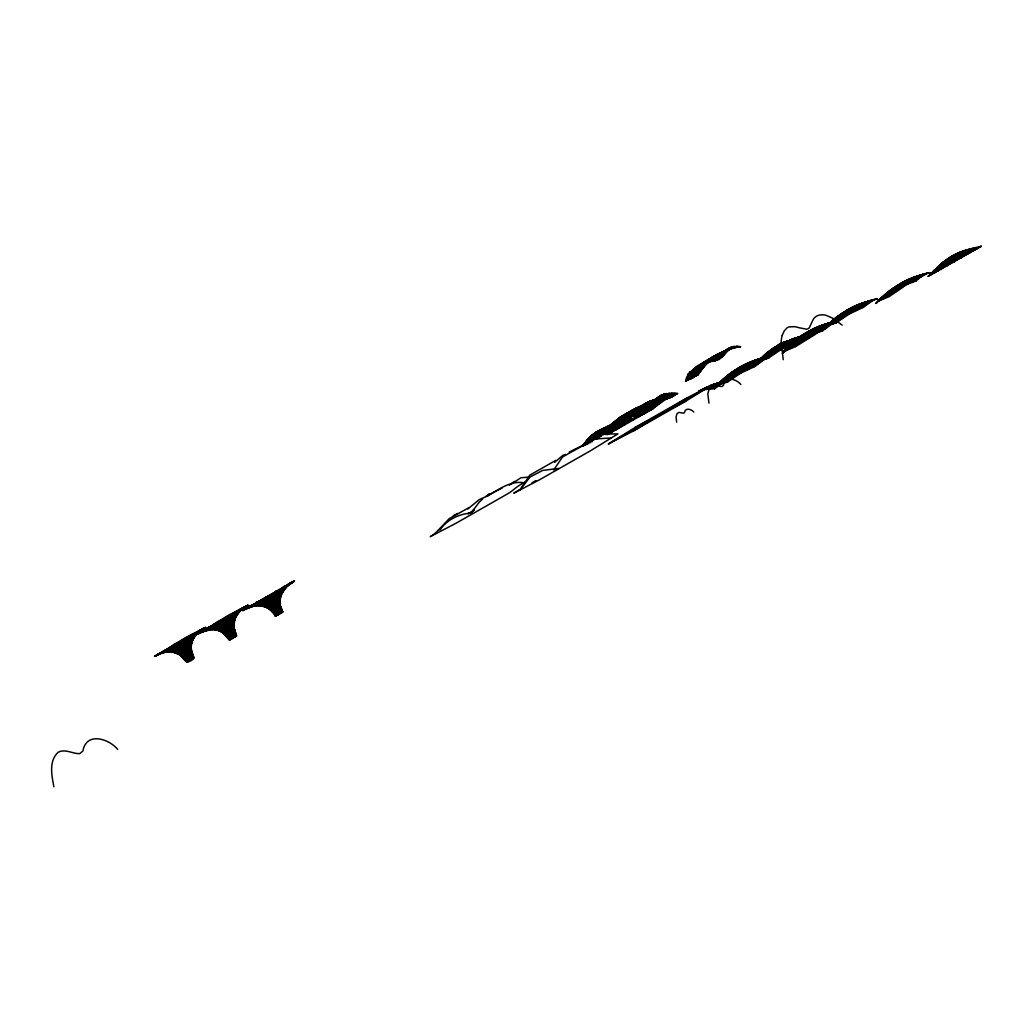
<?xml version="1.0" encoding="UTF-8"?>
<svg xmlns="http://www.w3.org/2000/svg" width="1033" height="1033" viewBox="0 0 1033 1033"><rect width="100%" height="100%" fill="white"/><g stroke="black" fill="none" stroke-linecap="round" stroke-linejoin="round"><path stroke-width="1.5" d="M281.932 612.44C273.267 600.509 281.764 585.375 294.47 580.959L287.51 585.466L281.234 594.065L279.53 601.593L280.317 606.758L282.706 611.923L275.359 616.133L282.59 612.027C274.972 600.702 282.848 586.499 294.069 581.321L285.818 587.506L281.079 594.22L279.594 604.15L282.59 612.027L279.078 614.106M278.032 614.7C274.158 609.354 269.678 598.339 261.53 600.509L286.348 587.015L280.769 594.22L279.904 598.869L279.814 604.085L282.655 611.988L280.447 606.629L279.465 599.075L284.114 589.443M585.634 445.184C590.489 431.187 605.222 437.772 613.499 428.979C619.167 425.893 620.2 418.081 626.398 415.628C635.695 411.521 642.758 403.309 652.507 400.468C659.674 401.579 666.608 399.19 673.012 396.078C657.995 402.134 641.015 402.973 627.987 414.052C620.484 434.841 593.833 427.43 583.4 445.843L588.926 440.187L591.844 440.032L598.856 436.985L603.091 428.592C616.184 422.807 626.243 412.077 639.556 406.615C653.153 404.174 663.044 390.358 677.558 393.508L666.246 399.112L648.492 402.586L624.19 415.176L611.923 423.917L603.595 433.382L583.852 444.823C590.45 433.356 603.259 427.107 615.552 424.563C621.776 415.279 631.873 409.739 642.1 405.814C652.43 405.504 657.453 395.419 666.569 393.496L661.301 400.055L647.781 402.25L625.856 415.124L622.111 418.649L615.668 427.494L611.588 430.438L598.817 433.46L594.814 436.546L589.869 442.989M603.375 434.816L605.764 428.475L607.585 426.397L615.578 425.983L619.826 423.801L628.09 413.768L643.197 404.742L649.886 401.127L654.819 399.706L668.222 398.221L654.819 399.706L647.781 402.25L635.979 411.805L628.645 414.285L622.976 419.23L618.212 426.229L614.467 429.754L605.674 434.26M685.55 381.384C687.436 369.143 701.678 365.411 710.497 358.464C719.614 352.808 729.763 347.734 740.519 346.714L731.648 346.972L707.618 360.969L700.542 368.729L698.243 374.772L685.55 381.384L697.34 371.828L703.68 362.312L730.254 348.431L737.317 346.378C721.021 350.871 704.893 361.072 696.126 375.87L709.852 359.613L731.648 346.972L717.741 357.65L710.407 360.117L704.738 365.075L699.974 372.074L694.008 376.968L699.974 372.074L707.618 360.969L729.324 348.16L727.116 349.115C722.015 366.121 700.335 357.108 691.981 371.583L689.347 372.229C702.944 375.495 705.397 357.495 719.045 359.484L729.543 348.082L734.269 346.3L716.411 355.778L711.298 361.227L697.637 366.625L691.865 371.854L687.526 374.32C700.258 380.131 702.724 362.105 713.028 359.445L716.437 360.155C725.308 356.45 728.833 344.079 740.519 346.714M271.653 594.763L272.196 599.489L279.465 613.886M782.265 335.325L784.228 330.909L786.965 327.939A9.852 8.664 62.5 0 1 789.147 326.88L794.661 326.673A49.558 43.541 62.5 0 1 799.477 327.835L806.579 329.191A5.449 4.791 62.5 0 0 809.265 327.784L813.307 319.262A12.202 10.717 62.5 0 1 819.621 315.039L821.803 314.807A18.71 16.438 62.5 0 1 826.155 315.349L832.972 318.319L842.179 325.137M194.875 635.76L166.675 651.926L195.534 635.54C189.723 642.294 186.689 651.629 190.02 660.268L188.652 661.055L182.002 655.361L171.878 650.131L171.71 648.776C179.716 638.265 194.256 634.03 205.49 627.418L182.776 641.106L154.601 656.317L204.327 627.806L178.748 643.766L154.601 656.317L205.49 627.418C193.713 634.843 170.058 646.774 187.231 662.011C198.659 659.713 191.273 651.423 187.477 645.212C176.075 642.216 165.809 651.694 155.763 655.929C172.007 648.182 188.535 640.357 202.765 629.239L160.128 653.682C171 648.388 186.831 645.367 193.352 658.538L190.059 643.675L187.786 641.583L178.748 643.766L165.926 650.57L165.59 651.733C174.461 651.268 184.132 652.908 190.02 660.268C198.129 658.499 189.556 651.035 187.373 647.058C177.482 641.57 166.236 650.493 157.313 654.509C168.792 649.55 185.049 645.573 192.745 658.731L190.408 647.859L188.626 644.153C179.884 639.324 169.786 648.001 162.155 651.836C172.33 651.255 184.675 649.395 191.454 659.454C188.109 649.512 191.441 637.671 199.821 631.266L157.378 655.012C168.586 647.575 188.523 640.692 193.997 658.124L191.002 650.248L191.492 639.375L200.092 630.298C187.657 636.806 175.558 648.956 186.792 662.23C174.022 651.164 180.271 639.827 194.294 633.41L195.689 634.107C191.402 641.945 187.412 650.997 190.885 659.984C183.758 650.971 171.013 650.119 160.799 653.424C171.388 649.654 185.217 648.504 192.254 659.183L190.705 650.532L192.19 640.318L192.603 638.355L197.768 633.113L163.524 652.74L186.34 637.826L191.337 636.457L192.603 638.355C186.482 644.282 185.385 653.411 188.652 661.055L186.896 662.114L177.805 650.713C178.141 642.939 187.709 637.723 194.165 635.515L202.83 628.955C191.454 635.23 178.838 648.272 187.554 661.714L176.359 651.19L175.584 647.923L178.632 643.598M240.392 610.451L234.155 617.179L233.368 628.322L234.917 636.987C228.538 627.418 216.078 626.928 206.187 630.543L209.776 628.141C217.653 630.698 227.247 630.388 232.683 638.071C228.848 628.309 233.381 617.863 240.431 610.903C232.606 614.997 222.482 616.946 218.247 625.727L219.022 628.981L230.217 639.504C222.469 627.702 231.689 614.687 242.484 609.07L236.828 613.305L208.253 629.536C217.369 628.903 227.531 629.91 233.548 637.774C230.075 628.8 234.065 619.748 238.352 611.91L237.861 611.304L231.87 614.583L203.462 631.215L211.92 629.678L214.528 627.935L214.373 626.579C222.379 616.055 236.919 611.833 248.14 605.222L225.439 618.896L197.264 634.12L246.99 605.609C236.35 612.737 224.703 625.21 231.315 638.859L229.558 639.918C213.069 625.727 227.931 615.694 242.135 608.14L248.14 605.222L198.413 633.733L221.411 621.569L245.428 607.042L202.791 631.486C213.663 626.192 229.494 623.17 236.015 636.341C236.325 632.855 232.838 626.463 230.127 623.015C218.157 619.748 208.033 630.569 197.264 634.12L245.492 606.758C233.871 613.938 213.728 625.662 229.894 639.814L236.015 636.341L232.722 621.479L230.449 619.374C218.596 619.232 211.365 630.801 199.976 632.299C211.881 624.694 232.502 615.281 236.337 636.031L231.315 638.859L224.665 633.164L214.528 627.935L200.04 632.816C211.249 625.365 231.185 618.496 236.66 635.928L231.289 621.956C222.547 617.127 212.449 625.804 204.818 629.626C214.993 629.058 227.325 627.199 234.117 637.245C230.346 626.721 234.943 615.397 242.742 608.088C230.527 613.434 217.95 628.284 229.894 639.814C221.139 628.361 230.695 616.288 240.728 609.948M581.592 446.346L585.349 443.08L587.829 442.615C590.747 430.232 606.061 429.676 614.196 422.639L616.946 422.2C630.789 406.899 652.107 403.619 669.164 393.237L666.027 398.286L663.896 399.797C654.173 399.706 644.773 403.451 637.271 409.262L634.649 409.933L629.536 415.395L615.875 420.78L610.103 426.009L592.916 436.197L582.612 445.856M614.196 422.639L610.671 430.877L604.318 434.183C609.586 424.305 619.129 416.699 629.42 412.451C636.754 409.3 645.044 410.514 652.159 406.731L656.471 399.848L647.213 408.59L629.136 412.399L620.601 417.151L603.091 434.325M695.958 368.484L694.899 371.441L691.981 371.583L695.958 368.484L698.708 368.045C707.398 358.748 718.929 352.912 730.822 348.973C718.232 353.054 705.436 359.484 697.314 370.408L694.899 371.441C703.693 360.646 716.218 355.016 728.704 350.058C722.764 350.691 718.051 354.293 716.437 360.155L714.307 361.24L708.754 361.589L704.209 363.693L700.464 367.219L693.685 369.762L687.655 380.273L698.05 373.52L701.588 369.646L704.209 363.693L710.459 358.864L719.045 359.484C723.797 354.681 727.813 347.63 735.315 347.217L725.992 351.026L717.922 357.056L703.68 362.312L695.803 368.665L692.007 377.807L686.532 377.846L694.809 372.19L701.872 364.417L706.21 361.95L716.515 359.846L722.997 356.32L725.992 351.026L732.952 347.876L723.655 351.736L720.866 357.405C710.807 354.242 703.215 363.758 697.314 370.408C699.573 363.254 706.959 358.696 714.307 361.24L716.515 359.846L717.922 357.056M587.286 443.041L588.474 439.838L592.464 436.765L597.151 434.906L600.418 435.358L596.532 438.16L590.514 438.173L583.4 445.843M589.404 441.943L592.464 436.765L600.418 435.358M591.522 440.833C593.239 432.156 603.698 434.183 610.129 432.233C615.203 428.979 620.329 425.144 622.86 419.488C632.867 406.937 651.345 403.89 665.911 399.448C654.509 397.15 644.579 404.549 636.16 411.211C623.248 414.724 610.787 421.787 605.893 434.428L622.331 425.209L624.836 424.795L628.735 415.821L636.754 408.81L650.984 409.688L663.69 400.817C652.223 396.556 643.533 405.091 637.284 413.639L632.545 415.395L621.918 416.467C612.414 429.005 598.675 436.804 585.169 444.138L588.474 439.838L603.22 431.562L620.497 427.262L623.764 422.458L624.797 418.985C630.362 414.737 637.361 412.903 641.119 406.369L652.817 407.635L655.232 407.054C642.784 416.067 626.954 418.184 616.159 429.741C606.565 429.25 596.48 432.427 591.986 441.879M593.639 439.735L596.7 434.557L601.387 432.698C616.352 436.133 619.761 418.029 631.266 413.6L634.675 414.323C642.306 413.342 643.236 403.09 650.867 401.94C657.208 399.009 664.09 399.603 670.611 397.15L661.107 400.171L654.819 399.706L645.354 403.27L641.235 410.475L632.545 415.395C622.395 413.923 617.075 423.762 612.349 430.864M597.862 437.527L600.922 432.362L611.588 430.438L616.184 427.946L624.784 417.138L626.992 415.744L637.284 413.639C644.631 400.262 660.616 401.256 671.954 393.328L668.635 398.028C660.552 398.596 650.803 400.442 648.466 410.101C645.109 414.879 638.756 416.673 633.474 414.039C619.529 411.896 618.819 432.453 605.893 434.428M698.243 374.772L700.542 368.729C707.657 359.704 718.4 356.114 727.245 349.787L723.165 352.266L720.776 357.689L712.099 358.283L704.738 365.075L700.464 367.219L698.05 373.52L691.89 378.078M604.318 434.183L618.625 418.959L632.971 409.959L645.057 405.737L657.905 398.467L668.635 398.028L675.285 394.787C665.278 403.167 646.813 396.401 641.235 410.475L639.104 411.56L636.16 411.211L634.753 414.001L632.545 415.395C624.991 412.774 616.314 417.823 615.578 425.983L604.46 434.196M197.226 633.603L198.065 632.144C190.395 637.994 178.709 640.55 173.931 649.447L169.27 651.875L194.101 637.632L173.931 649.447L187.231 662.011L183.577 652.004L184.236 647.097L187.786 641.583L194.165 635.515L193.713 637.994C188.122 644.153 186.418 653.024 189.452 660.797L182.634 655.154L167.114 650.338C172.111 644.295 181.421 639.311 189.439 640.06C192.396 645.599 190.201 652.649 193.675 658.241C189.633 650.002 180.775 644.708 171.71 648.776M585.349 443.08C589.068 436.184 596.183 431.846 603.091 428.592C609.083 429.676 616.365 430.554 619.826 423.801L622.447 417.849L628.697 413.019L634.753 414.001L639.104 411.56C642.436 401.308 657.091 401.863 664.051 393.896C659.661 402.999 648.246 400.145 642.655 407.699L635.037 408.784L629.601 415.046L624.449 416.105L620.11 418.572L617.708 424.886L614.467 429.754M787.043 341.368L776.325 347.643L768.475 358.038C748.021 362.673 728.575 372.848 714.526 388.782L720.246 384.47L727.684 381.939L732.462 374.605L738.982 369.001L753.69 362.17L768.475 358.038L781.374 349.322L802.551 340.309L823.288 329.527L840.823 314.071L855.014 306L877.249 298.782C856.693 303.315 837.285 313.554 823.288 329.527L810.75 331.683L796.12 340.993L782.046 347.643L769.146 356.372L754.348 360.491L739.654 367.322L726.276 376.49L715.185 387.104L706.714 387.943L698.85 391.21L713.558 384.392L728.342 380.26L741.242 371.531L755.33 364.894L766.421 354.267L779.786 345.099L794.48 338.282L809.278 334.15C788.721 338.682 769.314 348.922 755.33 364.894C738.595 364.649 725.579 377.82 714.526 388.782L702.479 389.712L713.558 384.392L728.342 380.26C736.129 365.979 754.051 362.247 768.475 358.038C773.265 348.018 784.576 342.259 795.462 342.672L805.611 335.376C786.294 339.405 768.81 350.6 755.33 364.894C738.647 362.648 726.134 376.748 715.185 387.104C729.595 371.66 748.421 360.672 769.146 356.372C776.816 341.858 794.997 338.669 809.278 334.15M837.104 321.005C817.839 325.124 799.129 334.615 785.777 349.386L792.414 345.926L811.977 332.639L826.271 326.635L834.38 318.9L847.744 309.732L862.452 302.914L873.569 300.009L863.42 307.305L849.333 313.967L836.446 322.67L821.648 326.802L806.954 333.633L793.576 342.801L782.485 353.415L788.553 348.263L796.314 344.893C802.964 330.521 819.479 325.64 833.605 321.805C846.931 314.858 860.282 306.646 873.737 299.596C854.678 304.761 836.678 314.833 823.288 329.527C806.696 327.254 793.925 341.2 783.156 351.736C797.256 335.88 816.509 325.472 837.104 321.005C844.787 306.491 862.955 303.302 877.249 298.782M814.211 329.889L796.972 340.309L792.246 346.326L811.835 333.026L826.103 327.048L837.608 316.86L849.333 313.967L858.733 304.825L866.597 304.309L852.122 310.429L832.74 323.6C814.985 328.494 797.502 337.081 785.106 351.052L795.642 346.571C802.951 331.154 821.467 326.867 836.446 322.67L844.284 312.276L855.014 306M876.023 303.418C889.542 288.93 907.051 277.98 926.472 273.474C908.95 279.207 891.492 287.613 878.631 301.055L889.181 296.561C896.515 281.131 914.696 276.444 929.971 272.673C909.402 277.141 889.994 287.394 876.023 303.418C890.149 287.703 909.389 277.076 929.971 272.673M941.128 269.497C947.661 253.343 966.178 249.702 981.35 246.267L928.163 276.276L939.204 265.507L951.897 256.119L966.462 250.063L978.057 247.972L981.35 246.267M727.684 381.939L740.571 373.223L754.658 366.56L769.146 353.467L781.374 349.322L790.761 340.193L798.638 339.676L784.15 345.797L764.782 358.968L743.863 368.394L724.378 381.642L717.276 383.553L710.407 388.524L717.406 385.955L726.419 378.504L734.579 375.676C739.228 367.322 748.434 360.711 758.299 362.002C767.132 354.267 776.132 344.041 789.005 344.028L792.014 340.748C776.157 347.114 764.601 360.465 747.505 364.055C736.516 368.91 726.147 375.392 717.974 384.328L729.014 378.582C736.774 364.326 754.529 360.22 769.146 356.372C773.627 345.952 784.68 338.85 796.12 340.993C780.987 340.838 769.172 352.886 758.299 362.002L737.071 371.97L724.546 381.242L710.007 385.864L702.647 389.273L721.008 381.99L728.342 380.26L736.18 369.853L746.911 363.577M796.972 343.214L804.32 334.046L833.605 321.805L818.769 326.596L809.872 334.485L796.972 343.214L789.212 346.584L783.156 351.736M814.869 328.21L800.691 336.293L792.414 345.926L796.314 344.893C803.274 331.619 819.931 328.584 832.74 323.6C836.872 314.665 846.608 309.538 856.292 310.339L862.62 304.27L866.183 302.075L870.006 301.868L848.08 311.062L826.103 327.048C811.241 327.978 799.671 339.483 788.553 348.263L796.972 340.309L809.213 336.164L818.097 328.274L836.446 322.67M889.839 294.896C895.275 280.137 913.701 285.108 923.063 274.907C907.31 280.679 894.229 293.32 878.799 300.629M644.424 413.536C634.753 414.285 625.469 417.564 620.213 426.306L610.994 429.844L608.075 429.999L605.855 431.368L604.318 433.963L599.05 434.338L595.757 438.638L598.817 433.46L603.504 431.6L609.677 431.897L613.951 429.315L619.71 424.059L620.613 420.818C630.84 409.378 647.394 406.86 661.482 402.211L652.417 400.739C645.47 404.613 645.199 413.716 637.852 417.371C622.473 409.933 621.53 425.493 610.89 430.115L607.481 434.686L653.088 408.577L648.763 411.057M941.786 267.844C948.049 254.079 964.293 250.218 977.902 248.294C959.812 249.03 942.677 259.929 931.624 274.132C941.128 262.072 957.953 257.772 970.581 249.211L974.881 249.624L978.057 247.972L973.848 247.985L970.387 249.612L936.492 268.8L933.561 270.736L931.469 274.558C941.412 260.239 957.991 252.233 974.881 249.624L928.163 276.276M889.181 296.561L902.067 287.858L911.455 278.716L919.331 278.2C909.569 287.445 891.014 282.203 885.281 297.607C896.928 286.309 912.707 281.854 926.304 273.9C909.853 278.071 892.589 285.573 881.743 299.105L890.511 290.312L902.739 286.154L911.635 278.277L919.835 276.934L898.413 286.98L885.785 296.329L887.915 293.127L896.076 290.299L904.275 281.686L916.813 279.517M470.338 512.807L474.212 509.514L472.494 511.335L478.95 502.477L482.695 498.952M554.204 469.24L561.862 457.916M863.42 307.305L851.373 308.234L842.683 318.099L831.449 321.87L829.279 325.059L822.165 327.306L816.173 332.549C805.159 331.761 795.087 338.914 788.876 347.424C798.328 338.062 809.795 327.564 823.96 327.848L830.209 323.226C821.661 323.29 817.632 332.342 809.872 334.485C801.647 335.299 794.532 340.696 789.212 346.584M795.642 346.571L815.502 334.24L821.816 328.171L825.38 325.976L829.202 325.757C817.62 337.442 796.895 332.781 788.205 349.102L807.277 334.95L832.779 323.897L829.112 324.414M601.516 433.847L603.22 431.562L615.913 428.863C624.474 411.16 643.869 412.077 659.338 403.735L647.562 402.315C642.332 407.777 638.407 414.181 633.513 419.85L624.797 418.985L620.51 421.09L619.503 424.602L615.616 427.869L602.523 434.247C595.679 432.078 591.212 439.516 587.751 444.087M440.239 529.684C446.85 519.896 458.665 514.06 470.286 513.181L467.833 513.685L472.455 511.709M520.128 489.9L530.019 477.014L542.725 470.402L558.853 468.453L553.778 471.1M882.079 298.253L884.351 295.322M587.041 443.97L591.754 439.412L594.414 433.55L600.431 434.48M699.121 368.29L702.35 364.339L712.667 356.992L719.188 353.531L725.179 353.518L726.819 351.569L723.862 351.659C717.935 356.424 710.084 357.56 703.938 362.312C696.048 365.191 698.915 377.329 689.773 379.176M597.668 438.78L601.58 434.092L617.928 433.873L591.25 450.323L539.174 479.983L513.775 493.206L520.451 489.087L529.761 475.18L555.806 460.369M711.363 360.891L716.799 354.616L724.417 353.544L728.123 349.967L732.629 347.785L737.924 346.985L730.176 348.728L724.301 353.803L719.033 355.094M472.494 511.335L474.315 509.243L470.79 513.143M785.945 348.96L797.463 339.069L809.213 336.164L818.588 327.035L822.32 325.124L833.244 322.335L845.678 313.089L867.1 303.043L858.901 304.386M785.274 350.639L794.377 343.137M636.16 411.211C620.394 411.16 613.46 432.543 596.467 431.871L590.747 441.091C602.446 436.094 610.865 426.009 620.885 418.572C628.606 407.803 644.385 413.407 653.579 404.394C645.922 412.412 633.733 408.603 624.836 414.491C617.682 418.442 611.136 423.956 608.553 431.988L592.387 434.803L588.41 442.253L600.418 433.085L605.558 427.662L612.001 428.424L620.652 417.694L626.902 413.316M514.938 481.74L520.89 477.724L528.793 477.156M613.692 430.232L611.82 432.207L605.855 431.368M782.485 353.415L800.033 337.972M525.061 482.049A144.723 75.603 61 0 0 520.529 484.645A160.851 84.035 61 0 0 514.111 489.216A155.079 81 61.1 0 1 507.707 493.787L455.63 523.46L430.245 536.669A120.009 62.69 61 0 0 436.559 531.943L449.226 518.643L468.75 507.745M582.638 445.417L590.437 436.649L598.856 436.985M583.451 445.714L590.514 438.173L605.609 430.49L608.876 430.942L613.499 428.979L617.372 425.686L623.764 422.458L629.174 422.316L630.22 418.881L633.474 414.039L641.906 413.949L650.88 409.959M583.852 444.823L594.84 433.834L600.909 429.586L610.671 430.877C617.063 420.366 626.721 413.123 637.426 407.686L649.098 407.092L653.669 400.662L661.766 394.696C655.051 404.962 638.213 401.501 634.675 414.323C626.308 413.755 621.711 421.864 614.041 422.82L610.232 431.962L605.441 434.092L610.129 432.233M293.669 581.695L263.454 599.876L242.781 610.593L294.47 580.959M242.781 610.593L294.069 581.321M288.091 585.453L291.422 582.87L290.712 583.516M286.348 587.015C274.533 596.57 260.51 604.279 245.97 608.915M284.346 589.236L255.035 606.035L260.548 605.867L265.571 607.094L270 609.69L273.758 613.641L281.157 609.38M281.376 609.276C273.732 610.387 271.718 619.413 279 613.938M467.755 508.985L479.532 499.391L487.641 495.956M271.356 595.008L281.312 589.172C272.402 594.169 276.689 606.268 280.834 613.086M275.721 591.031C270.31 597.707 277.167 606.913 280.046 613.357L275.424 616.068M587.829 442.615L591.844 440.032L595.034 436.003L601.219 436.3M554.656 462.332L562.778 455.411L565.658 454.417M584.885 445.003L591.754 439.412L604.77 432.014L610.232 431.962L614.17 428.785L620.833 420.302C629.02 413.097 635.308 407.893 646.645 412.167C654.819 407.273 659.919 397.124 670.985 397.356L674.769 393.444C665.42 402.031 650.7 398.234 642.539 407.958L637.271 409.262M511.49 483.702L514.447 481.339M588.849 442.331L591.844 440.032L600.044 436.765M604.77 432.014L598.585 430.787L594.349 439.154L588.978 439.348L586.834 440.42L583.477 444.603L589.882 440.045L599.85 436.43L595.512 438.909L600.418 433.085L610.671 430.877C615.087 416.57 630.982 410.217 644.708 409.468L649.525 403.49L659.816 396.104L647.859 405.362L643.417 407.673L635.45 409.029L619.839 417.642L612.001 428.424L597.578 433.369L586.124 443.519L588.733 438.483L593.523 436.326L601.761 434.983L590.011 441.62M791.317 344.079L807.948 333.272L833.244 322.335C841.663 310.442 857.054 305.678 870.341 301.016L862.968 303.418L856.964 308.647L848.429 310.184L843.354 316.408L835.18 319.236L826.271 326.635C812.377 324.13 805.688 338.165 796.314 344.893M884.183 295.761L900.815 284.953L922.727 275.759L918.905 275.966C910.486 283.468 901.46 288.607 890.33 290.751M729.014 378.582L741.914 369.853L755.988 363.216L767.08 352.602L780.444 343.434M438.56 530.174L440.691 528.651M284.759 586.008C274.972 591.263 275.863 604.537 281.325 612.646L280.046 613.357M509.321 485.187L512.458 483.108M291.345 582.47C280.447 587.583 275.165 601.839 282.254 612.143L281.325 612.646M603.75 432.737L613.925 426.513C619.826 407.531 644.334 415.034 655.025 402.134L646.464 407.738L639.659 410.695C627.393 409.752 612.13 422.613 606.436 433.085L602.936 434.506M746.239 365.256L739.318 370.318L733.908 377.368L726.07 379.356L722.687 381.125L720.246 384.47C731.777 373.623 745.865 365.527 761.101 361.188L762.987 358.477L782.924 344.841L769.146 353.467L757.731 363.629L749.958 364.081L740.571 373.223L728.833 376.115L723.784 382.972L736.4 373.636L757.731 363.629C765.957 355.107 775.809 346.042 788.334 345.706L794.661 339.637L798.212 337.442L802.034 337.236L780.109 346.429L773.265 350.716L761.308 360.427L754.193 362.673L735.69 371.092L729.014 375.676L724.378 381.642L720.711 383.553L713.558 384.392L706.714 387.943L717.457 383.127L724.546 381.242C728.769 372.319 738.453 367.102 748.202 367.916L754.193 362.673L764.782 358.968C768.914 350.032 778.65 344.906 788.334 345.706L791.188 342.814L777.048 350.135L754.658 366.56C739.434 364.533 727.258 376.864 717.147 386.419C725.386 378.323 734.928 368.458 747.53 369.607L757.409 361.343L764.717 359.329L769.146 353.467L779.114 346.778M750.797 361.963L758.906 360.685L770.308 350.549L782.046 347.643L787.959 341.045L773.924 349.038L762.109 358.671L750.797 361.963L741.914 369.853L729.672 373.998L721.254 381.952C730.938 373.52 742.133 362.777 755.988 363.216L767.08 352.602L784.073 341.923L775.383 351.788L767.209 354.603L761.644 359.587L747.156 364.933L739.977 368.639L733.12 372.926L721.047 382.714L710.924 387.246L714.061 384.883L717.909 384.689L729.505 374.437L741.242 371.531C745.736 365.191 753.212 360.814 761.101 361.188L766.551 356.282L774.711 353.467L779.799 347.23L786.978 343.524L781.374 349.322L769.637 352.227L758.145 362.415C741.836 363.526 729.892 376.838 717.406 385.955L709.826 386.29L706.365 388.821L720.711 383.553L729.014 375.676L732.81 373.726L741.242 371.531C746.575 363.474 755.743 358.503 765.285 357.702L777.72 348.457L799.142 338.411C789.935 339.031 780.367 343.834 775.383 351.788L764.149 355.559L758.906 360.685L744.535 366.715L724.946 380.028L727.077 376.825L735.251 373.998L740.325 367.761L748.873 366.237L754.865 360.995L765.543 357.224C769.572 348.263 779.386 343.266 789.005 344.028L794.997 338.785L805.779 334.95L787.637 341.846L782.046 347.643L769.817 351.788L765.285 357.702L761.644 359.587L758.08 359.665L748.202 367.916L739.667 369.44L734.579 375.676L726.741 377.691L723.345 379.447L721.047 382.714L710.007 385.864M485.575 496.46L502.077 488.054M487.576 495.169L489.797 493.787L487.731 494.975M608.398 443.958L635.075 427.507L687.152 397.847L712.55 384.638L685.873 401.088L633.797 430.748L608.398 443.958L712.55 384.638M633.797 430.748L687.152 397.847M286.645 586.047L289.046 584.588L279.853 590.088M214.373 626.579L209.337 629.717L238.197 613.344L214.373 626.579C223.438 622.512 232.296 627.806 236.337 636.031C233.303 631.305 234.84 623.338 232.102 617.863C224.084 617.101 214.774 622.098 209.776 628.141L233.987 614.261L235.266 616.159L233.665 628.051L235.408 636.535C230.811 629.794 222.754 625.443 214.528 627.935L236.764 615.436L211.92 629.678C219.396 629.162 226.111 633.913 230.824 639.311C227.35 631.951 227.919 622.925 234.155 617.179L233.148 616.481C226.731 617.088 219.474 621.311 216.594 627.251L218.247 629.691L226.046 635.385L229.442 640.021L220.468 628.503C220.804 620.743 230.372 615.526 236.828 613.305L236.376 615.784C230.785 621.943 229.081 630.827 232.102 638.601L225.297 632.958L213.431 628.942L212.617 627.199M581.553 446.398L562.21 457.154M487.163 496.279C498.177 489.836 508.959 481.326 522.569 482.501M278.613 614.17L267.224 597.5L252.104 606.642L282.758 589.417L288.711 584.885L243.581 609.844M229.791 633.126C214.386 642.384 246.19 623.532 230.785 632.79M532.008 482.824L535.907 480.59M231.947 635.075C242.445 629.368 220.855 641.338 231.353 635.631M262.459 600.057L252.491 605.532C261.62 599.243 272.699 606.668 276.754 615.41M601.761 434.983L593.136 440.019L599.192 431.381L608.553 431.988C616.004 422.923 623.829 411.818 636.457 410.359L642.1 405.814L650.493 404.716L658.111 397.899L655.8 399.138L649.692 407.673L629.42 412.451M254.505 604.473L245.906 609.083L248.721 607.585M697.637 366.625L717.212 354.874L725.179 353.518M615.875 420.78C623.803 417.461 629.484 410.204 638.329 408.836L641.79 409.623L646.942 404.213L653.566 400.933L659.738 396.401L672.974 395.562L677.558 393.508M790.645 345.758L801.879 342L810.582 332.122L822.63 331.193M635.075 427.507L685.873 401.088M569.144 452.131L588.319 442.447M457.748 513.414L453.306 515.712M698.85 391.21L706.107 387.465M708.69 361.924C701.162 364.972 698.941 373.856 692.007 377.807C702.698 372.125 706.004 358.386 718.516 354.655L725.424 351.879M275.501 616.068C271.111 606.823 259.102 602.898 249.702 607.042L249.082 607.611C258.405 601.955 271.214 606.126 275.811 615.913M248.204 606.965C257.953 600.483 271.408 605.248 276.147 615.616M182.776 641.106L189.052 638.549L191.492 639.375C185.269 645.121 184.687 654.16 188.161 661.507L181.705 655.632L170.768 651.152L169.954 649.395M823.96 327.848L816.832 330.87L808.297 332.394L803.222 338.63L795.048 341.458L792.918 344.66L805.546 335.299L826.968 325.266L818.769 326.596M255.939 602.381C265.184 597.978 273.28 607.727 277.231 614.958M818.097 328.274L825.548 325.537M790.942 339.754L802.37 336.384M750.139 363.642L761.308 360.427L763.49 357.237L766.873 355.468L774.711 353.467L783.414 343.602L795.462 342.672M887.567 293.992L895.404 291.99L904.107 282.125L916.155 281.196M794.7 342.323L802.551 340.309L807.625 334.072L816.173 332.549L822.488 326.493L826.051 324.297L829.602 324.22L841.572 314.471L850.017 312.263L855.608 306.478L864.092 305.626M287.51 585.466L288.401 585.169M585.272 443.867L587.842 443.105L588.926 440.187L593.265 437.708L600.819 435.823M602.523 434.247C618.702 433.757 621.737 408.926 639.014 411.844C639.879 401.605 650.57 404.213 657.285 405.401L643.933 412.219L638.988 413.639L632.725 412.27C623.351 413.097 623.093 422.717 618.38 428.359L604.318 433.963L606.423 434.441M652.159 406.731L644.824 409.223C628.735 409.52 615.41 420.031 606.436 433.085L603.595 433.382M594.569 438.973L611.252 437.979M968.412 252.995L955.641 254.376L940.082 266.282L934.981 272.066C942.716 259.102 959.515 249.779 974.545 250.27C959.024 252.31 944.407 260.665 934.658 272.893C939.036 263.183 949.818 254.906 961.013 258.185L963.518 254.092L971.188 252.233L962.756 251.716L956.61 257.643L954.453 261.93L949.934 261.465L942.238 263.363L937.861 271.227L943.374 265.597L947.894 265.675L952.413 257.721L955.473 254.764L967.727 254.273M265.597 596.777L267.224 597.5M740.855 384.47C736.348 379.021 725.101 375.625 723.474 385.283L721.873 386.613L713.209 385.219L709.671 387.336L707.837 393.78L708.948 403.154M693.789 412.025C691.374 409.107 685.331 407.273 684.453 412.464L683.601 413.187L678.939 412.425L677.041 413.574L676.06 417.022L676.654 422.071M117.685 749.377C108.685 738.479 86.178 731.674 82.924 751.004L79.722 753.651C72.53 753.896 65.415 748.576 58.365 752.127C48.564 760.753 51.715 775.447 53.884 786.733M783.208 359.678L781.155 341.949A28.472 25.012 62.5 0 1 782.252 335.325M940.082 266.282L938.338 269.987L943.878 264.383L948.552 264.074L952.749 256.933L961.658 256.765L964.06 253.085L971.704 251.277L962.937 251.329L957.126 256.52L955.112 260.419L946.189 261.22L942.406 262.95L940.082 266.282M794.041 343.989L791.743 347.604L811.318 334.318L825.793 328.21L817.929 328.714L808.542 337.856L796.805 340.748L794.041 343.989M174.809 652.159L191.88 642.461L174.809 652.159M179.458 654.147L191.131 647.523L179.458 654.147M183.512 657.466L191.867 652.727L183.512 657.466M217.472 629.949L234.543 620.265L217.472 629.949M222.121 631.938L233.794 625.314L222.121 631.938M258.237 605.415L282.693 591.535L258.237 605.415M260.871 605.57L281.402 593.91L260.871 605.57M263.402 606.061L280.472 596.364L263.402 606.061M265.791 606.888L279.904 598.869L265.791 606.888M268.038 608.05L279.711 601.426L268.038 608.05M270.155 609.547L279.891 604.008L270.155 609.547M272.092 611.368L280.447 606.629L272.092 611.368M173.221 651.087L172.124 651.81L192.654 640.163L173.221 651.087M177.844 652.585L177.095 653.088L191.208 645.07L177.844 652.585M215.884 628.89L214.787 629.614L235.317 617.966L215.884 628.89M182.002 655.361L191.234 650.183L182.002 655.361M220.507 630.375L219.758 630.879L233.871 622.873L220.507 630.375M185.63 659.416L192.745 655.426L185.63 659.416M224.665 633.164L233.884 627.974L224.665 633.164"/></g></svg>
